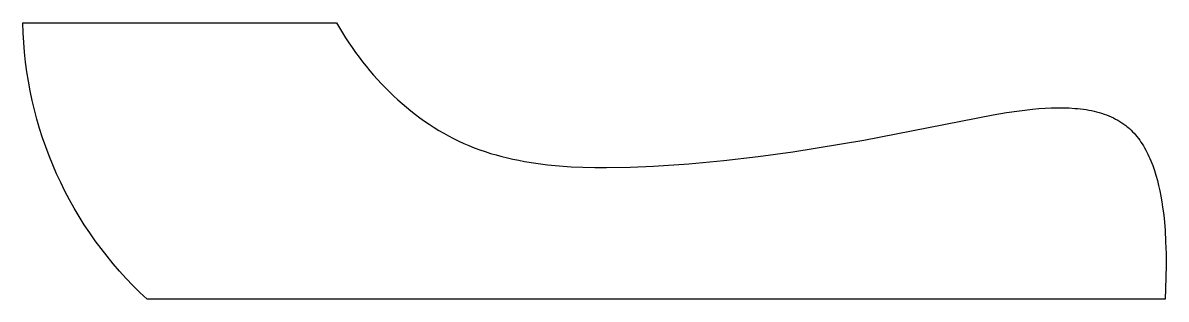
# Model space of a CAD drawing. Header units: inches. Extents: x -68.3 to -40.4, y -59.1 to -52.4.
import ezdxf

# ---------------------------------------------------------------- set-up
doc = ezdxf.new("R2010")
doc.units = ezdxf.units.IN
doc.header["$MEASUREMENT"] = 0
doc.layers.add('Default', color=7, linetype='Continuous', true_color=0x000000)

msp = doc.modelspace()

# ---------------------------------------------------------------- linework, layer by layer
at = {"layer": 'Default'}
msp.add_lwpolyline([(-60.623, -52.392), (-60.476, -52.637), (-60.4, -52.758), (-60.321, -52.878), (-60.241, -52.996), (-60.159, -53.112), (-60.074, -53.227), (-59.988, -53.34), (-59.9, -53.451), (-59.809, -53.561), (-59.717, -53.668), (-59.623, -53.774), (-59.528, -53.878), (-59.43, -53.98), (-59.331, -54.079), (-59.229, -54.177), (-59.126, -54.272), (-59.022, -54.365), (-58.915, -54.455), (-58.807, -54.543), (-58.698, -54.629), (-58.587, -54.712), (-58.474, -54.792), (-58.359, -54.87), (-58.243, -54.945), (-58.126, -55.018), (-58.007, -55.087), (-57.886, -55.154), (-57.764, -55.217), (-57.641, -55.278), (-57.516, -55.336), (-57.39, -55.39), (-57.26, -55.442), (-57.129, -55.491), (-56.996, -55.537), (-56.862, -55.58), (-56.727, -55.619), (-56.591, -55.656), (-56.454, -55.69), (-56.316, -55.721), (-56.177, -55.75), (-56.037, -55.776), (-55.756, -55.821), (-55.472, -55.857), (-55.186, -55.885), (-54.898, -55.905), (-54.61, -55.918), (-54.321, -55.925), (-54.032, -55.926), (-53.458, -55.914), (-52.89, -55.889), (-52.023, -55.832), (-51.174, -55.755), (-50.332, -55.659), (-49.488, -55.544), (-47.753, -55.255), (-44.599, -54.637), (-44.276, -54.583), (-43.956, -54.537), (-43.641, -54.501), (-43.486, -54.487), (-43.332, -54.477), (-43.181, -54.47), (-43.032, -54.466), (-42.886, -54.467), (-42.742, -54.471), (-42.602, -54.48), (-42.533, -54.486), (-42.464, -54.494), (-42.397, -54.503), (-42.33, -54.512), (-42.265, -54.524), (-42.2, -54.536), (-42.136, -54.55), (-42.073, -54.565), (-42.011, -54.582), (-41.951, -54.6), (-41.891, -54.62), (-41.832, -54.641), (-41.775, -54.663), (-41.718, -54.687), (-41.663, -54.713), (-41.609, -54.741), (-41.556, -54.77), (-41.53, -54.785), (-41.505, -54.8), (-41.48, -54.816), (-41.455, -54.833), (-41.43, -54.85), (-41.406, -54.867), (-41.382, -54.885), (-41.358, -54.903), (-41.335, -54.922), (-41.312, -54.941), (-41.272, -54.976), (-41.233, -55.012), (-41.196, -55.05), (-41.159, -55.089), (-41.123, -55.129), (-41.089, -55.171), (-41.055, -55.214), (-41.023, -55.259), (-40.991, -55.304), (-40.96, -55.351), (-40.931, -55.399), (-40.902, -55.448), (-40.874, -55.498), (-40.848, -55.549), (-40.822, -55.602), (-40.797, -55.655), (-40.772, -55.709), (-40.749, -55.765), (-40.727, -55.821), (-40.705, -55.878), (-40.664, -55.995), (-40.627, -56.116), (-40.592, -56.239), (-40.561, -56.366), (-40.532, -56.495), (-40.507, -56.627), (-40.484, -56.76), (-40.463, -56.896), (-40.445, -57.034), (-40.429, -57.174), (-40.405, -57.456), (-40.389, -57.743), (-40.38, -58.031), (-40.377, -58.32), (-40.389, -58.892), (-40.4, -59.141), (-65.245, -59.141, -0.205104), (-68.277, -52.392)], format="xyb", close=True, dxfattribs=at)

doc.saveas('drawing.dxf')
